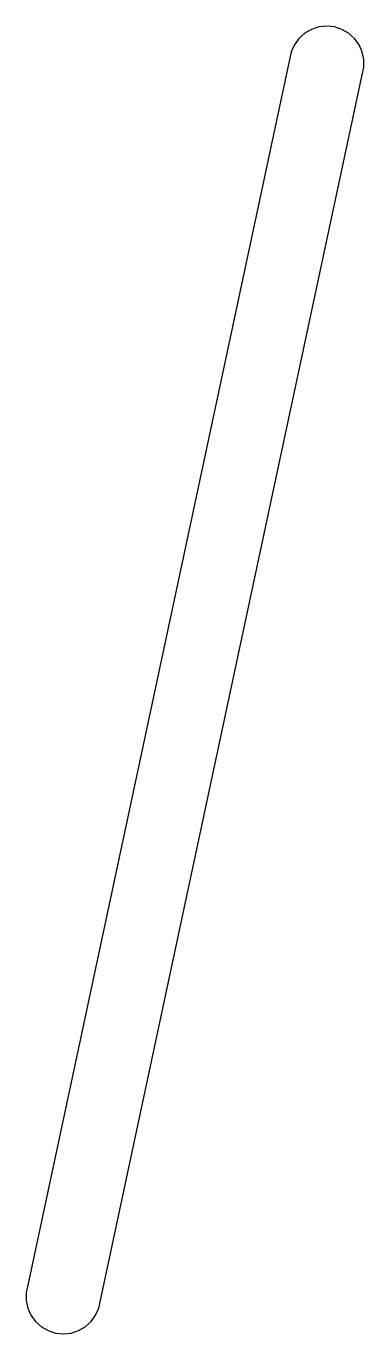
# Model space of a CAD drawing. Header units: metres. Extents: x -40 to 5, y -170 to 5.
import ezdxf

# ---------------------------------------------------------------- set-up
doc = ezdxf.new("R2010")
doc.units = ezdxf.units.M

msp = doc.modelspace()

# ---------------------------------------------------------------- linework, layer by layer
for p, q in [((-2.93562, 4.04747), (-3.713, 3.34868)), ((-2.02995, 4.56937), (-2.93562, 4.04747)), ((-1.03555, 4.89157), (-2.02995, 4.56937)), ((0.004074, 5), (-1.03555, 4.89157)), ((1.04353, 4.88988), (0.004074, 5)), ((2.0374, 4.56606), (1.04353, 4.88988)), ((2.94221, 4.04268), (2.0374, 4.56606)), ((3.71844, 3.34261), (2.94221, 4.04268)), ((-4.32808, 2.50351), (-4.75401, 1.54895)), ((-3.713, 3.34868), (-4.32808, 2.50351)), ((4.33215, 2.49646), (3.71844, 3.34261)), ((4.75653, 1.5412), (4.33215, 2.49646)), ((-4.75401, 1.54895), (-40.0465, -163.826)), ((4.97302, 0.51857), (4.75653, 1.5412)), ((4.97217, -0.526688), (4.97302, 0.51857)), ((-30.5385, -166.924), (4.75401, -1.54895)), ((4.75401, -1.54895), (4.97217, -0.526688)), ((-40.2647, -164.848), (-40.2655, -165.894)), ((-40.0465, -163.826), (-40.2647, -164.848)), ((-40.2655, -165.894), (-40.049, -166.916)), ((-40.049, -166.916), (-39.6246, -167.872)), ((-39.6246, -167.872), (-39.0109, -168.718)), ((-31.5795, -168.724), (-30.9644, -167.879)), ((-30.9644, -167.879), (-30.5385, -166.924)), ((-39.0109, -168.718), (-38.2347, -169.418)), ((-38.2347, -169.418), (-37.3299, -169.941)), ((-37.3299, -169.941), (-36.336, -170.265)), ((-34.2569, -170.267), (-33.2625, -169.945)), ((-33.2625, -169.945), (-32.3569, -169.423)), ((-32.3569, -169.423), (-31.5795, -168.724)), ((-36.336, -170.265), (-35.2966, -170.375)), ((-35.2966, -170.375), (-34.2569, -170.267))]:
    msp.add_line(p, q)

doc.saveas('drawing.dxf')
